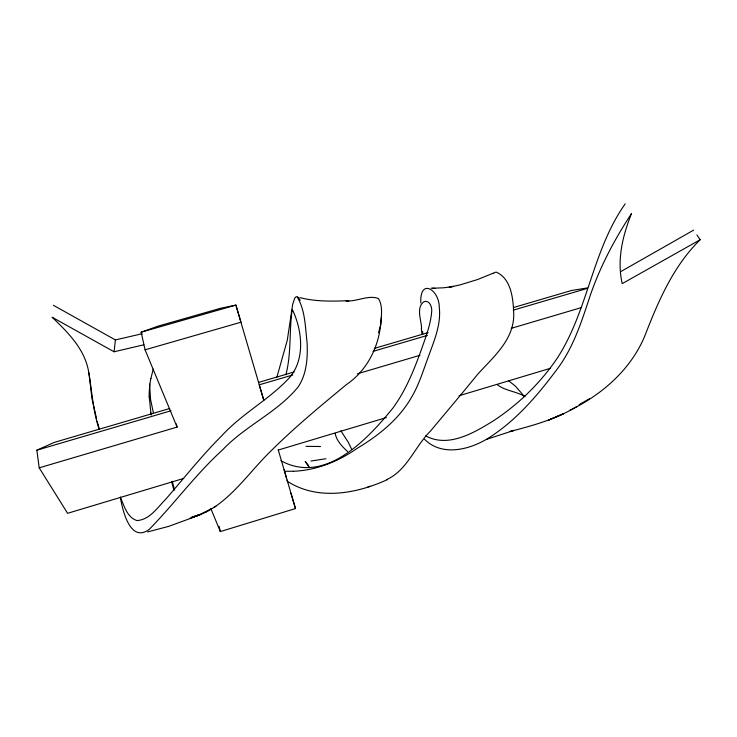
<?xml version="1.0" encoding="UTF-8"?>
<svg xmlns="http://www.w3.org/2000/svg" width="737" height="737" viewBox="0 0 737 737"><rect width="100%" height="100%" fill="white"/><g stroke="black" fill="none" stroke-linecap="round" stroke-linejoin="round"><path stroke-width="1.11" d="M420.827 302.962C419.565 277.637 439.307 289.411 439.289 307.467C441.38 325.846 433.015 343.202 427.156 360.126C422.522 372.784 418.404 385.801 411.449 397.446C398.864 419.325 378.781 435.41 357.408 448.188C338.449 461.399 316.643 470.353 293.363 471.265M149.574 384.06L150.578 399.518L153.342 412.591M381.379 317.223L380.753 324.575L378.532 332.746M143.862 344.796L114.069 351.779L115.423 339.941L53.432 305.321M285.873 374.774C291.502 353.585 289.088 330.968 292.138 309.862L292.534 309.899C302.106 330.25 305.275 357.942 290.323 376.736C270.083 399.15 242.344 413.208 221.948 435.585C201.993 455.448 184.508 477.548 166.12 498.82C157.709 507.167 149.906 519.769 136.981 520.571C127.05 517.494 124.157 505.729 120.352 497.245M150.91 378.523L153.204 369.099M276.836 377.344L287.283 340.218L292.7 304.261L294.689 298.199L296.228 296.67L297.057 296.735C305.367 310.093 305.265 327.569 307.117 342.908C307.753 357.998 306.767 374.239 298.006 387.118C277.075 412.628 245.053 425.922 222.5 449.975C195.738 474.25 174.429 503.712 149.206 529.406C130.108 543.556 122.342 509.746 120.371 497.18M625.197 203.836C592.355 250.34 588.181 310.001 557.688 357.519C540.7 382.816 518.424 404.466 492.942 421.131C473.559 433.034 448.197 448.133 425.581 435.834M696.889 234.91L700.15 239.737C674.447 264.961 659.661 298.08 646.717 331.042C633.534 367.238 603.548 393.954 569.517 410.472M213.804 507.572C236.531 492.362 252.036 469.128 271.557 450.362C295.104 426.963 320.788 405.811 346.344 384.659C366.906 370.628 378.763 347.394 380.808 322.889C381.48 314.911 382.862 305.791 378.468 298.596C368.887 294.551 356.533 301.848 346.058 300.954L348.85 300.696C332.507 301.295 315.832 301.783 299.876 297.601M215.877 506.245L205.964 512.086M589.434 398.754L579.116 404.641M693.655 230.128L621.088 271.437M700.15 239.737L622.203 283.634C616.768 259.885 622.636 235.794 631.471 213.656C614.059 240.041 599.19 268.323 589.259 298.402C580.986 323.543 572.575 349.264 556.149 370.462C537.227 395.797 516.084 420.458 489.202 437.621C470.51 449.588 442.172 457.087 424.512 439.252M204.14 512.97L211.639 508.862L202.887 512.906M577.089 406.391C556.463 419.049 533.072 425.562 509.847 431.541L514.048 430.371L486.816 439.27M200.446 514.583L194.319 516.701L203.384 513.228L191.694 517.282M183.67 478.442L67.592 513.302L39.208 467.838L36.85 450.196L54.225 442.421L169.685 408.51M493.32 273.16L477.567 279.535L459.759 284.979L449.183 287.181L453.356 286.417L443.849 287.789L432.481 288.231M192.956 517.494L168.782 526.338L147.64 531.921M387.478 479.584C356.505 493.762 317.933 500.884 287.476 481.399L287.329 480.939M194.513 516.646L200.206 514.546L194.494 516.526M367.892 486.954L370.103 486.199M190.155 518.185L195.802 516.379M194.319 516.701L197.166 515.799M194.061 516.628L197.074 515.688M210.764 508.419L220.354 531.57L295.482 508.567L278.19 449.708M278.356 450.012L386.326 417.584M459.022 395.751L550.382 368.316M39.208 467.838L177.083 427.092L176.346 423.913M357.417 373.788L419.97 355.298M511.229 328.333L581.613 307.522M258.457 382.439L294.109 371.964M374.341 348.398L428.096 332.608M513.68 307.476L571.424 290.516L587.242 287.964M36.85 450.196L171.002 410.767M292.727 374.986L259.212 384.834L263.8 400.255L235.886 305.09L220.556 308.287L157.801 326.233L141.163 332.194L145.078 349.817L177.083 427.092M373.042 351.374L427.432 335.39M513.238 310.166L587.426 288.36M145.078 349.817L240.981 322.216L235.886 305.09L141.163 332.194L142.02 334.285M386.778 479.566C407.11 470.363 415.06 446.327 430.417 431.145C446.235 412.204 462.182 393.374 477.733 374.203C493.845 356.478 515.292 338.624 513.643 312.138C513.136 298.034 510.944 278.577 496.36 272.183A31 10.53 72 0 0 493.237 273.676M141.633 333.843L115.423 339.941M191.528 517.337L193.389 516.913M325.929 458.736L310.996 461.03M293.354 471.265L284.5 471.229L284.067 469.773M306.03 446.355L320.512 446.521M431.191 288.176L434.941 288.351M280.88 460.708C325.035 485.029 367.229 439.547 392.72 408.316C406.078 390.177 414.387 369.053 421.951 348.021C425.995 336.358 430.546 324.602 431.633 312.212C432.352 307.633 429.901 299.637 423.886 301.728C415.668 307.909 421.564 320.236 421.564 328.665M525.085 396.663C516.453 391.246 505.306 391.071 497.309 384.613M114.069 351.779L52.087 317.205C68.596 333.032 86.192 350.49 89.02 374.433C92.171 392.701 93.102 411.449 99.108 429.137M508.742 380.863L515.356 386.105L524.053 396.045M347.569 451.495C342.161 446.567 336.588 440.873 335.16 433.411M297.812 296.983L300.18 300.245M340.826 430.74L348.306 442.338L351.595 449.091M287.467 481.381L287.098 480.063M173.868 490.179L171.61 481.519M174.595 489.967L172.246 481.298M290.903 493.154L295.482 508.567M286.472 477.935L284.5 471.229M98.62 426.53L99.09 428.261M97.929 423.932L98.389 425.664M96.602 418.763L91.922 398.422L89.011 372.94M97.256 421.343L97.708 423.066M219.064 526.319L220.354 531.57M150.873 412.784L149.261 397.114M422.66 331.374L422.66 334.193M150.882 378.523A270.074 148.773 -2.8 0 0 149.353 390.205A263.542 144.406 -5.3 0 0 149.16 397.114M151.177 414.995A455.825 243.68 -13.9 0 1 150.781 412.803M421.306 328.536A155.875 79.006 46.3 0 1 421.914 333.787M563.427 413.752L548.54 420.136L563.427 413.752M307.882 464.854L305.229 461.426L309.365 467.682L307.882 464.854"/></g></svg>
